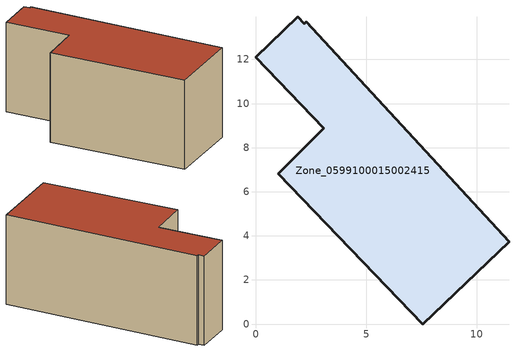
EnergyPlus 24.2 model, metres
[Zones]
Zone_0599100015002415
 floor ground (C_G): 1.9,13.93 2.19,13.63 2.29,13.71 11.47,3.74 7.55,0 1.01,6.82 3.07,8.89 0,12.1 z0.81
 wall outside (C_F): 7.55,0 11.47,3.74 2.29,13.71 2.19,13.63 1.9,13.93 0,12.1 3.07,8.89 1.01,6.82 7.55,0 z0.81:7.04
 roof outside (C_R): 2.19,13.63 1.9,13.93 0,12.1 3.07,8.89 1.01,6.82 7.55,0 11.47,3.74 2.29,13.71 z7.04
[BUILDING]
Pand.0599100015002415: North Axis=0; Terrain=City; Loads Convergence Tolerance Value=0.04; Temperature Convergence Tolerance Value=0.4; Solar Distribution=FullExterior; Maximum Number of Warmup Days=25; Minimum Number of Warmup Days=1
[Site:Location]
Rotterdam.The.Hague.AP_ZH_NLD Design_Conditions: Latitude=51.96; Longitude=4.45; Time Zone=1; Elevation=-4.5
[SITE:GROUNDTEMPERATURE:BUILDINGSURFACE]
18, 18, 18, 18, 18, 18, 18, 18, 18, 18, 18, 18
[MATERIAL] Thermal Absorptance=0.9; Solar Absorptance=0.7; Visible Absorptance=0.7
Name | Roughness | Thickness | Conductivity | Density | Specific Heat
G.TI.1975-1991 | MediumSmooth | 0.15 | 0.288461 | 540 | 1210
F.TI.1975-1991 | Rough | 0.3 | 0.230769 | 1920 | 840
R.TI.1975-1991 | MediumRough | 0.2 | 0.153846 | 1500 | 1000
[CONSTRUCTION]
C_G: G.TI.1975-1991
C_F: F.TI.1975-1991
C_R: R.TI.1975-1991
[ZONE]
Zone_0599100015002415: Type=1; Multiplier=1; Ceiling Height=Autocalculate; Volume=Autocalculate; Floor Area=autocalculate; Part of Total Floor Area=Yes
[ZONEINFILTRATION:DESIGNFLOWRATE]
Infil_Zone_0599100015002415: Zone or ZoneList or Space or SpaceList=Zone_0599100015002415; Schedule=AlwaysOn; Design Flow Rate Calculation Method=Flow/Area; Flow Rate per Floor Area=0.003; Constant Term Coefficient=1; Temperature Term Coefficient=0; Velocity Term Coefficient=0; Velocity Squared Term Coefficient=0
[HVACTEMPLATE:ZONE:IDEALLOADSAIRSYSTEM]
Zone_0599100015002415: Maximum Heating Supply Air Temperature=50; Minimum Cooling Supply Air Temperature=13; Maximum Heating Supply Air Humidity Ratio=0.0156; Minimum Cooling Supply Air Humidity Ratio=0.0077; Heating Limit=NoLimit; Cooling Limit=NoLimit; Dehumidification Control Type=ConstantSensibleHeatRatio; Cooling Sensible Heat Ratio=0.7; Dehumidification Setpoint=60; Humidification Control Type=None; Humidification Setpoint=30; Outdoor Air Method=None; Outdoor Air Flow Rate per Person=0.00944; Outdoor Air Flow Rate per Zone Floor Area=0; Outdoor Air Flow Rate per Zone=0; Demand Controlled Ventilation Type=None; Outdoor Air Economizer Type=NoEconomizer; Heat Recovery Type=None; Sensible Heat Recovery Effectiveness=0.7; Latent Heat Recovery Effectiveness=0.65
[ZONECONTROL:THERMOSTAT]
ThermostatControl_Zone_0599100015002415: Zone or ZoneList=Zone_0599100015002415; Control Type Schedule=DualSetpointControlType; Control 1=Thermostat_Zone_0599100015002415; Temperature Difference Between Cutout And Setpoint=0
[THERMOSTATSETPOINT:DUALSETPOINT]
Thermostat_Zone_0599100015002415: Heating Setpoint Temperature Schedule=HeatingSetpoint_Zone_0599100015002415; Cooling Setpoint Temperature Schedule=CoolingSetpoint_Zone_0599100015002415
[SCHEDULE:COMPACT]
HeatingSetpoint_Zone_0599100015002415: Through: 12/31, For: AllDays, Until: 24:00, 21
CoolingSetpoint_Zone_0599100015002415: Through: 12/31, For: AllDays, Until: 24:00, 24
DualSetpointControlType: Through: 12/31, For: AllDays, Until: 24:00, 4
AlwaysOn: Through: 12/31, For: AllDays, Until: 24:00, 1
